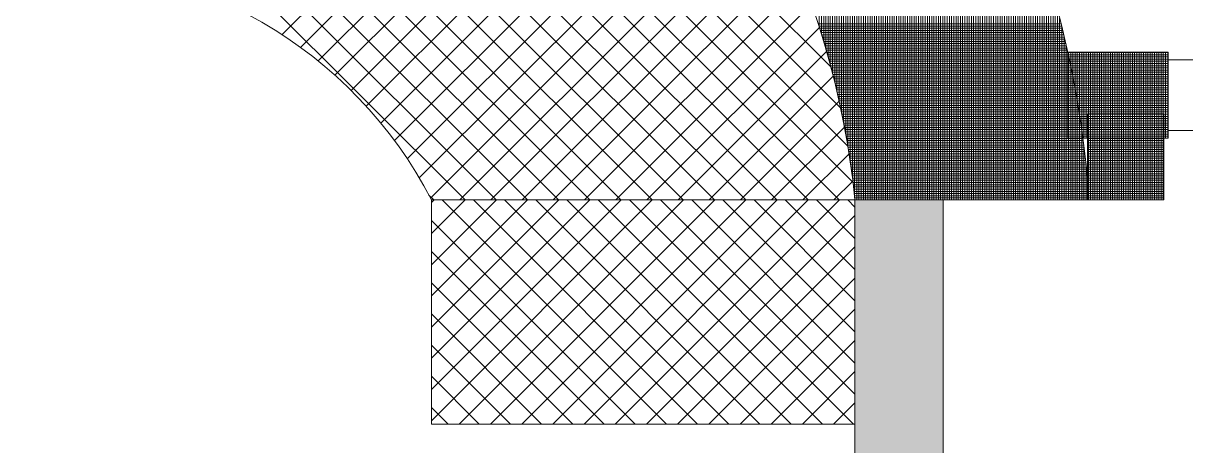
# Model space of a CAD drawing. Header units: inches. Extents: x -675 to 1187, y -924 to 1124.
# Drawn here: x 120.4 to 186.2, y 930.6 to 954.5 of the extents above; entities that cross this region are included whole.
import ezdxf

# ---------------------------------------------------------------- set-up
doc = ezdxf.new("R2010")
doc.units = ezdxf.units.IN
doc.header["$MEASUREMENT"] = 0
for name, color, linetype, lineweight in [('A-Flor-Case', 7, 'Continuous', 20), ('A-Flor-Case-hatch', 50, 'Continuous', 9), ('A-Wall-E', 50, 'Continuous', 9), ('Base_dwg', 8, 'Continuous', 9), ('core and shell', 50, 'Continuous', 9)]:
    doc.layers.add(name, color=color, linetype=linetype, lineweight=lineweight)

# ---------------------------------------------------------------- blocks, each defined once
blk = doc.blocks.new('Base_dwg__U293-727867-Level 1 Copy 1')
at = {"layer": 'A-Wall-E'}
blk.add_hatch(color=256, dxfattribs=at).paths.add_polyline_path([(121.509, 0), (120.593, 2.5), (0, 2.5), (0, -2.5), (120.593, -2.5)], flags=0)
at = {"layer": 'A-Wall-E', "flags": 128}
blk.add_lwpolyline([(120.593, 2.5), (0, 2.5), (0, -2.5), (120.593, -2.5)], dxfattribs=at)
blk = doc.blocks.new('Base_dwg-531197-Level 1 Copy 1')
at = {"layer": 'A-Flor-Case-hatch'}
h = blk.add_hatch(dxfattribs=at)
h.set_pattern_fill('FP_7', color=256, style=0, pattern_type=2)
h.set_pattern_definition([(315, (1168.291, 1903.761), (0.883883, 0.883883), []), (45, (1168.291, 1903.761), (-0.883883, 0.883883), [])])
h.paths.add_polyline_path([(1168.291, 1855.761), (1168.291, 1868.468), (1144.291, 1868.468), (1144.291, 1855.761)], flags=0)
at = {"layer": 'A-Flor-Case', "flags": 128}
blk.add_lwpolyline([(1168.291, 1868.468), (1144.291, 1868.468), (1144.291, 1855.761), (1168.291, 1855.761), (1168.291, 1868.468), (1144.291, 1868.468)], dxfattribs=at)
at = {"layer": 'A-Flor-Case'}
for centre, radius, start, end in [((1120.34, 1863.686), 48.189, 5.69455, 89.02903), ((1122.221, 1857.049), 24.849, 27.35656, 92.45545)]:
    blk.add_arc(centre, radius, start, end, dxfattribs=at)
at = {"layer": 'A-Flor-Case-hatch'}
for p, q in [((1122.266, 1911.836), (1165.635, 1868.468)), ((1124.146, 1911.724), (1167.403, 1868.468)), ((1126.11, 1911.528), (1168.182, 1869.456)), ((1121.157, 1911.178), (1163.867, 1868.468)), ((1128.172, 1911.234), (1167.888, 1871.518)), ((1130.35, 1910.824), (1167.478, 1873.696)), ((1132.671, 1910.271), (1166.924, 1876.017)), ((1121.157, 1909.411), (1162.099, 1868.468)), ((1121.157, 1907.643), (1160.332, 1868.468)), ((1121.157, 1905.875), (1158.564, 1868.468)), ((1121.157, 1904.107), (1156.796, 1868.468)), ((1121.157, 1902.339), (1155.028, 1868.468)), ((1121.157, 1900.572), (1153.261, 1868.468)), ((1121.157, 1898.804), (1151.493, 1868.468)), ((1121.157, 1897.036), (1149.725, 1868.468)), ((1135.823, 1877.845), (1155.07, 1897.092)), ((1136.868, 1877.122), (1155.926, 1896.18)), ((1121.157, 1895.268), (1147.957, 1868.468)), ((1137.867, 1876.353), (1156.758, 1895.244)), ((1138.821, 1875.54), (1157.567, 1894.285)), ((1121.157, 1893.501), (1146.19, 1868.468)), ((1139.73, 1874.681), (1158.353, 1893.303)), ((1140.595, 1873.778), (1159.115, 1892.298)), ((1141.415, 1872.83), (1159.854, 1891.269)), ((1142.19, 1871.838), (1160.569, 1890.216)), ((1142.919, 1870.799), (1161.259, 1889.138)), ((1143.601, 1869.713), (1161.924, 1888.036)), ((1144.234, 1868.578), (1162.564, 1886.908)), ((1145.891, 1868.468), (1163.178, 1885.755)), ((1147.659, 1868.468), (1163.766, 1884.575)), ((1149.427, 1868.468), (1164.327, 1883.367)), ((1151.195, 1868.468), (1164.859, 1882.132)), ((1152.962, 1868.468), (1165.362, 1880.867)), ((1154.73, 1868.468), (1165.835, 1879.572)), ((1156.498, 1868.468), (1166.277, 1878.246)), ((1158.266, 1868.468), (1166.685, 1876.887)), ((1160.033, 1868.468), (1167.06, 1875.494)), ((1161.801, 1868.468), (1167.398, 1874.064)), ((1163.569, 1868.468), (1167.698, 1872.597)), ((1165.337, 1868.468), (1167.957, 1871.088)), ((1167.104, 1868.468), (1168.172, 1869.536)), ((1144.146, 1868.743), (1144.422, 1868.468))]:
    blk.add_line(p, q, dxfattribs=at)
at = {"layer": 'core and shell'}
for p, q in [((1166.27, 1878.266), (1166.27, 1904.492)), ((1166.395, 1877.866), (1166.395, 1904.351)), ((1166.645, 1877.027), (1166.645, 1904.066)), ((1166.895, 1876.127), (1166.895, 1903.778)), ((1167.02, 1875.649), (1167.02, 1903.632)), ((1167.145, 1875.15), (1167.145, 1903.486)), ((1167.27, 1874.628), (1167.27, 1903.338)), ((1167.52, 1873.494), (1167.52, 1903.04)), ((1167.645, 1872.872), (1167.645, 1902.89)), ((1168.02, 1870.669), (1168.02, 1902.433)), ((1168.145, 1869.754), (1168.145, 1902.279)), ((1168.27, 1868.672), (1168.27, 1902.123)), ((1168.395, 1868.468), (1168.395, 1901.967)), ((1168.52, 1868.468), (1168.52, 1901.809)), ((1168.645, 1868.468), (1168.645, 1901.651)), ((1168.77, 1868.468), (1168.77, 1901.491)), ((1169.02, 1868.468), (1169.02, 1901.169)), ((1169.145, 1868.468), (1169.145, 1901.006)), ((1169.27, 1868.468), (1169.27, 1900.842)), ((1169.395, 1868.468), (1169.395, 1900.677)), ((1169.52, 1868.468), (1169.52, 1900.51)), ((1169.645, 1868.468), (1169.645, 1900.343)), ((1169.77, 1868.468), (1169.77, 1900.174)), ((1169.895, 1868.468), (1169.895, 1900.004)), ((1170.145, 1868.468), (1170.145, 1899.661)), ((1170.27, 1868.468), (1170.27, 1899.487)), ((1170.395, 1868.468), (1170.395, 1899.312)), ((1170.52, 1868.468), (1170.52, 1899.136)), ((1170.77, 1868.468), (1170.77, 1898.779)), ((1170.895, 1868.468), (1170.895, 1898.599)), ((1171.02, 1868.468), (1171.02, 1898.417)), ((1171.145, 1868.468), (1171.145, 1898.234)), ((1171.27, 1868.468), (1171.27, 1898.049)), ((1171.395, 1868.468), (1171.395, 1897.863)), ((1171.52, 1868.468), (1171.52, 1897.676)), ((1171.645, 1868.468), (1171.645, 1897.487)), ((1171.77, 1868.468), (1171.77, 1897.297)), ((1171.895, 1868.468), (1171.895, 1897.104)), ((1172.02, 1868.468), (1172.02, 1896.911)), ((1172.145, 1868.468), (1172.145, 1896.716)), ((1172.27, 1868.468), (1172.27, 1896.519)), ((1172.395, 1868.468), (1172.395, 1896.32)), ((1172.52, 1868.468), (1172.52, 1896.12)), ((1172.645, 1868.468), (1172.645, 1895.918)), ((1172.77, 1868.468), (1172.77, 1895.714)), ((1172.895, 1868.468), (1172.895, 1895.509)), ((1173.02, 1868.468), (1173.02, 1895.301)), ((1173.145, 1868.468), (1173.145, 1895.092)), ((1173.27, 1868.468), (1173.27, 1894.881)), ((1173.395, 1868.468), (1173.395, 1894.668)), ((1173.645, 1868.468), (1173.645, 1894.236)), ((1173.77, 1868.468), (1173.77, 1894.017)), ((1173.895, 1868.468), (1173.895, 1893.795)), ((1174.02, 1868.468), (1174.02, 1893.572)), ((1174.145, 1868.468), (1174.145, 1893.346)), ((1174.27, 1868.468), (1174.27, 1893.118)), ((1174.395, 1868.468), (1174.395, 1892.888)), ((1174.52, 1868.468), (1174.52, 1892.656)), ((1174.645, 1868.468), (1174.645, 1892.421)), ((1174.77, 1868.468), (1174.77, 1892.183)), ((1174.895, 1868.468), (1174.895, 1891.943)), ((1175.645, 1868.468), (1175.645, 1890.445)), ((1175.77, 1868.468), (1175.77, 1890.185)), ((1175.895, 1868.468), (1175.895, 1889.922)), ((1176.02, 1868.468), (1176.02, 1889.656)), ((1176.145, 1868.468), (1176.145, 1889.386)), ((1176.27, 1868.468), (1176.27, 1889.113)), ((1176.52, 1868.468), (1176.52, 1888.556)), ((1176.645, 1868.468), (1176.645, 1888.272)), ((1176.77, 1868.468), (1176.77, 1887.983)), ((1176.895, 1868.468), (1176.895, 1887.691)), ((1177.02, 1868.468), (1177.02, 1887.394)), ((1177.145, 1868.468), (1177.145, 1887.093)), ((1177.27, 1868.468), (1177.27, 1886.788)), ((1177.395, 1868.468), (1177.395, 1886.477)), ((1177.52, 1868.468), (1177.52, 1886.162)), ((1177.645, 1868.468), (1177.645, 1885.841)), ((1177.77, 1868.468), (1177.77, 1885.515)), ((1177.895, 1868.468), (1177.895, 1885.183)), ((1178.02, 1868.468), (1178.02, 1884.845)), ((1178.145, 1868.468), (1178.145, 1884.502)), ((1178.27, 1868.468), (1178.27, 1884.151)), ((1178.395, 1868.468), (1178.395, 1883.794)), ((1178.52, 1868.468), (1178.52, 1883.429)), ((1178.645, 1868.468), (1178.645, 1883.057)), ((1178.77, 1868.468), (1178.77, 1882.677)), ((1178.895, 1868.468), (1178.895, 1882.288)), ((1179.02, 1868.468), (1179.02, 1881.889)), ((1179.145, 1868.468), (1179.145, 1881.481)), ((1179.27, 1868.468), (1179.27, 1881.063)), ((1179.395, 1868.468), (1179.395, 1880.633)), ((1179.52, 1868.468), (1179.52, 1880.192)), ((1179.645, 1868.468), (1179.645, 1879.737)), ((1179.77, 1868.468), (1179.77, 1879.267)), ((1179.895, 1868.468), (1179.895, 1878.783)), ((1179.977, 1878.456), (1166.209, 1878.456)), ((1180.008, 1878.331), (1166.249, 1878.331)), ((1180.038, 1878.206), (1166.289, 1878.206)), ((1180.069, 1878.081), (1166.328, 1878.081)), ((1180.099, 1877.956), (1166.367, 1877.956)), ((1180.02, 1868.468), (1180.02, 1878.281)), ((1180.128, 1877.831), (1166.406, 1877.831)), ((1180.158, 1877.706), (1166.444, 1877.706)), ((1180.187, 1877.581), (1166.482, 1877.581)), ((1180.244, 1877.331), (1166.557, 1877.331)), ((1180.145, 1868.468), (1180.145, 1877.76)), ((1180.27, 1868.468), (1180.27, 1877.217)), ((1180.273, 1877.206), (1166.593, 1877.206)), ((1180.301, 1877.081), (1166.63, 1877.081)), ((1180.329, 1876.956), (1166.666, 1876.956)), ((1180.383, 1876.706), (1166.737, 1876.706)), ((1186.041, 1876.706), (1180.354, 1876.706)), ((1186.041, 1876.581), (1180.354, 1876.581)), ((1180.395, 1871.968), (1180.395, 1876.843)), ((1180.395, 1868.468), (1180.395, 1876.651)), ((1180.52, 1871.968), (1180.52, 1876.843)), ((1180.645, 1871.968), (1180.645, 1876.843)), ((1180.77, 1871.968), (1180.77, 1876.843)), ((1180.895, 1871.968), (1180.895, 1876.843)), ((1181.02, 1871.968), (1181.02, 1876.843)), ((1181.145, 1871.968), (1181.145, 1876.843)), ((1181.27, 1871.968), (1181.27, 1876.843)), ((1181.395, 1871.968), (1181.395, 1876.843)), ((1181.52, 1871.968), (1181.52, 1876.843)), ((1181.645, 1871.968), (1181.645, 1876.843)), ((1181.77, 1871.968), (1181.77, 1876.843)), ((1181.895, 1871.968), (1181.895, 1876.843)), ((1182.02, 1871.968), (1182.02, 1876.843)), ((1182.145, 1871.968), (1182.145, 1876.843)), ((1182.27, 1871.968), (1182.27, 1876.843)), ((1182.395, 1871.968), (1182.395, 1876.843)), ((1182.52, 1871.968), (1182.52, 1876.843)), ((1182.645, 1871.968), (1182.645, 1876.843)), ((1182.77, 1871.968), (1182.77, 1876.843)), ((1182.895, 1871.968), (1182.895, 1876.843)), ((1183.02, 1871.968), (1183.02, 1876.843)), ((1183.145, 1871.968), (1183.145, 1876.843)), ((1183.27, 1871.968), (1183.27, 1876.843)), ((1183.395, 1871.968), (1183.395, 1876.843)), ((1183.52, 1871.968), (1183.52, 1876.843)), ((1183.645, 1871.968), (1183.645, 1876.843)), ((1183.77, 1871.968), (1183.77, 1876.843)), ((1183.895, 1871.968), (1183.895, 1876.843)), ((1184.02, 1871.968), (1184.02, 1876.843)), ((1184.145, 1871.968), (1184.145, 1876.843)), ((1184.27, 1871.968), (1184.27, 1876.843)), ((1184.395, 1871.968), (1184.395, 1876.843)), ((1184.52, 1871.968), (1184.52, 1876.843)), ((1184.645, 1871.968), (1184.645, 1876.843)), ((1184.77, 1871.968), (1184.77, 1876.843)), ((1184.895, 1871.968), (1184.895, 1876.843)), ((1185.02, 1871.968), (1185.02, 1876.843)), ((1185.145, 1871.968), (1185.145, 1876.843)), ((1185.27, 1871.968), (1185.27, 1876.843)), ((1185.395, 1871.968), (1185.395, 1876.843)), ((1185.52, 1871.968), (1185.52, 1876.843)), ((1185.645, 1871.968), (1185.645, 1876.843)), ((1185.77, 1871.968), (1185.77, 1876.843)), ((1185.895, 1871.968), (1185.895, 1876.843)), ((1186.02, 1871.968), (1186.02, 1876.843)), ((1180.437, 1876.456), (1166.806, 1876.456)), ((1180.463, 1876.331), (1166.84, 1876.331)), ((1180.49, 1876.206), (1166.874, 1876.206)), ((1180.515, 1876.081), (1166.907, 1876.081)), ((1180.541, 1875.956), (1166.94, 1875.956)), ((1186.041, 1876.456), (1180.354, 1876.456)), ((1186.041, 1876.331), (1180.354, 1876.331)), ((1186.041, 1876.206), (1180.354, 1876.206)), ((1186.041, 1876.081), (1180.354, 1876.081)), ((1186.041, 1875.956), (1180.354, 1875.956)), ((1180.52, 1868.468), (1180.52, 1876.058)), ((1180.566, 1875.831), (1166.973, 1875.831)), ((1180.591, 1875.706), (1167.006, 1875.706)), ((1180.616, 1875.581), (1167.038, 1875.581)), ((1180.641, 1875.456), (1167.069, 1875.456)), ((1180.665, 1875.331), (1167.101, 1875.331)), ((1186.041, 1875.831), (1180.354, 1875.831)), ((1186.041, 1875.706), (1180.354, 1875.706)), ((1186.041, 1875.581), (1180.354, 1875.581)), ((1186.041, 1875.456), (1180.354, 1875.456)), ((1186.041, 1875.331), (1180.354, 1875.331)), ((1180.645, 1868.468), (1180.645, 1875.434)), ((1180.689, 1875.206), (1167.132, 1875.206)), ((1180.713, 1875.081), (1167.162, 1875.081)), ((1180.736, 1874.956), (1167.192, 1874.956)), ((1180.759, 1874.831), (1167.222, 1874.831)), ((1180.782, 1874.706), (1167.252, 1874.706)), ((1180.805, 1874.581), (1167.281, 1874.581)), ((1186.041, 1875.206), (1180.354, 1875.206)), ((1186.041, 1875.081), (1180.354, 1875.081)), ((1186.041, 1874.956), (1180.354, 1874.956)), ((1186.041, 1874.831), (1180.354, 1874.831)), ((1186.041, 1874.706), (1180.354, 1874.706)), ((1186.041, 1874.581), (1180.354, 1874.581)), ((1180.77, 1868.468), (1180.77, 1874.773)), ((1180.827, 1874.456), (1167.31, 1874.456)), ((1180.85, 1874.331), (1167.338, 1874.331)), ((1180.871, 1874.206), (1167.366, 1874.206)), ((1180.914, 1873.956), (1167.422, 1873.956)), ((1186.041, 1874.456), (1180.354, 1874.456)), ((1186.041, 1874.331), (1180.354, 1874.331)), ((1186.041, 1874.206), (1180.354, 1874.206)), ((1186.041, 1874.081), (1180.354, 1874.081)), ((1186.041, 1873.956), (1180.354, 1873.956)), ((1180.895, 1868.468), (1180.895, 1874.068)), ((1180.935, 1873.831), (1167.449, 1873.831)), ((1180.956, 1873.706), (1167.476, 1873.706)), ((1180.977, 1873.581), (1167.502, 1873.581)), ((1180.997, 1873.456), (1167.528, 1873.456)), ((1181.017, 1873.331), (1167.554, 1873.331)), ((1186.041, 1873.831), (1180.354, 1873.831)), ((1186.041, 1873.706), (1180.354, 1873.706)), ((1186.041, 1873.581), (1180.354, 1873.581)), ((1186.041, 1873.456), (1180.354, 1873.456)), ((1186.041, 1873.331), (1180.354, 1873.331)), ((1181.02, 1868.468), (1181.02, 1873.311)), ((1185.791, 1873.331), (1181.476, 1873.331)), ((1181.52, 1868.468), (1181.52, 1873.343)), ((1181.645, 1868.468), (1181.645, 1873.343)), ((1181.77, 1868.468), (1181.77, 1873.343)), ((1181.895, 1868.468), (1181.895, 1873.343)), ((1182.02, 1868.468), (1182.02, 1873.343)), ((1182.145, 1868.468), (1182.145, 1873.343)), ((1182.27, 1868.468), (1182.27, 1873.343)), ((1182.395, 1868.468), (1182.395, 1873.343)), ((1182.52, 1868.468), (1182.52, 1873.343)), ((1182.645, 1868.468), (1182.645, 1873.343)), ((1182.77, 1868.468), (1182.77, 1873.343)), ((1182.895, 1868.468), (1182.895, 1873.343)), ((1183.02, 1868.468), (1183.02, 1873.343)), ((1183.145, 1868.468), (1183.145, 1873.343)), ((1183.27, 1868.468), (1183.27, 1873.343)), ((1183.395, 1868.468), (1183.395, 1873.343)), ((1183.52, 1868.468), (1183.52, 1873.343)), ((1183.645, 1868.468), (1183.645, 1873.343)), ((1183.77, 1868.468), (1183.77, 1873.343)), ((1183.895, 1868.468), (1183.895, 1873.343)), ((1184.02, 1868.468), (1184.02, 1873.343)), ((1184.145, 1868.468), (1184.145, 1873.343)), ((1184.27, 1868.468), (1184.27, 1873.343)), ((1184.395, 1868.468), (1184.395, 1873.343)), ((1184.52, 1868.468), (1184.52, 1873.343)), ((1184.645, 1868.468), (1184.645, 1873.343)), ((1184.77, 1868.468), (1184.77, 1873.343)), ((1184.895, 1868.468), (1184.895, 1873.343)), ((1185.02, 1868.468), (1185.02, 1873.343)), ((1185.145, 1868.468), (1185.145, 1873.343)), ((1185.27, 1868.468), (1185.27, 1873.343)), ((1185.395, 1868.468), (1185.395, 1873.343)), ((1185.52, 1868.468), (1185.52, 1873.343)), ((1185.645, 1868.468), (1185.645, 1873.343)), ((1185.77, 1868.468), (1185.77, 1873.343)), ((1181.037, 1873.206), (1167.579, 1873.206)), ((1181.056, 1873.081), (1167.604, 1873.081)), ((1181.075, 1872.956), (1167.629, 1872.956)), ((1181.094, 1872.831), (1167.653, 1872.831)), ((1181.113, 1872.706), (1167.677, 1872.706)), ((1186.041, 1873.206), (1180.354, 1873.206)), ((1186.041, 1873.081), (1180.354, 1873.081)), ((1186.041, 1872.956), (1180.354, 1872.956)), ((1186.041, 1872.831), (1180.354, 1872.831)), ((1186.041, 1872.706), (1180.354, 1872.706)), ((1185.791, 1873.206), (1181.476, 1873.206)), ((1185.791, 1873.081), (1181.476, 1873.081)), ((1185.791, 1872.956), (1181.476, 1872.956)), ((1185.791, 1872.831), (1181.476, 1872.831)), ((1185.791, 1872.706), (1181.476, 1872.706)), ((1181.131, 1872.581), (1167.701, 1872.581)), ((1181.15, 1872.456), (1167.724, 1872.456)), ((1181.168, 1872.331), (1167.747, 1872.331)), ((1181.203, 1872.081), (1167.792, 1872.081)), ((1181.22, 1871.956), (1167.814, 1871.956)), ((1186.041, 1872.581), (1180.354, 1872.581)), ((1186.041, 1872.456), (1180.354, 1872.456)), ((1186.041, 1872.331), (1180.354, 1872.331)), ((1186.041, 1872.206), (1180.354, 1872.206)), ((1186.041, 1872.081), (1180.354, 1872.081)), ((1181.145, 1868.468), (1181.145, 1872.487)), ((1185.791, 1872.581), (1181.476, 1872.581)), ((1185.791, 1872.456), (1181.476, 1872.456)), ((1185.791, 1872.331), (1181.476, 1872.331)), ((1185.791, 1872.206), (1181.476, 1872.206)), ((1185.791, 1872.081), (1181.476, 1872.081)), ((1185.791, 1871.956), (1181.476, 1871.956)), ((1181.237, 1871.831), (1167.835, 1871.831)), ((1181.253, 1871.706), (1167.857, 1871.706)), ((1181.269, 1871.581), (1167.878, 1871.581)), ((1181.285, 1871.456), (1167.898, 1871.456)), ((1181.301, 1871.331), (1167.918, 1871.331)), ((1181.27, 1868.468), (1181.27, 1871.575)), ((1185.791, 1871.831), (1181.476, 1871.831)), ((1185.791, 1871.706), (1181.476, 1871.706)), ((1185.791, 1871.581), (1181.476, 1871.581)), ((1185.791, 1871.456), (1181.476, 1871.456)), ((1185.791, 1871.331), (1181.476, 1871.331)), ((1181.317, 1871.206), (1167.938, 1871.206)), ((1181.332, 1871.081), (1167.958, 1871.081)), ((1181.347, 1870.956), (1167.977, 1870.956)), ((1181.362, 1870.831), (1167.996, 1870.831)), ((1181.376, 1870.706), (1168.015, 1870.706)), ((1185.791, 1871.206), (1181.476, 1871.206)), ((1185.791, 1871.081), (1181.476, 1871.081)), ((1185.791, 1870.956), (1181.476, 1870.956)), ((1185.791, 1870.831), (1181.476, 1870.831)), ((1185.791, 1870.706), (1181.476, 1870.706)), ((1181.391, 1870.581), (1168.033, 1870.581)), ((1181.405, 1870.456), (1168.051, 1870.456)), ((1181.418, 1870.331), (1168.068, 1870.331)), ((1181.432, 1870.206), (1168.086, 1870.206)), ((1181.445, 1870.081), (1168.103, 1870.081)), ((1181.395, 1868.468), (1181.395, 1870.541)), ((1185.791, 1870.581), (1181.476, 1870.581)), ((1185.791, 1870.456), (1181.476, 1870.456)), ((1185.791, 1870.331), (1181.476, 1870.331)), ((1185.791, 1870.206), (1181.476, 1870.206)), ((1185.791, 1870.081), (1181.476, 1870.081)), ((1181.458, 1869.956), (1168.119, 1869.956)), ((1185.791, 1869.956), (1181.476, 1869.956))]:
    blk.add_line(p, q, dxfattribs=at)
at = {"layer": 'core and shell', "flags": 128}
for points in [[(1175.27, 1868.468), (1175.27, 1891.207), (1159.898, 1891.207), (1159.898, 1910.698)], [(1180.216, 1877.456), (1166.52, 1877.456), (1166.52, 1904.209), (1146.422, 1904.209)], [(1180.41, 1876.581), (1166.77, 1876.581), (1166.77, 1903.922)], [(1180.893, 1874.081), (1167.395, 1874.081), (1167.395, 1903.19)], [(1167.895, 1871.475), (1167.895, 1902.586), (1148.789, 1902.586)], [(1181.185, 1872.206), (1167.77, 1872.206), (1167.77, 1902.739)], [(1168.895, 1868.468), (1168.895, 1901.331), (1150.423, 1901.331)], [(1170.02, 1868.468), (1170.02, 1899.833), (1152.21, 1899.833)], [(1170.645, 1868.468), (1170.645, 1898.958), (1153.175, 1898.958)], [(1173.52, 1868.468), (1173.52, 1894.453), (1157.426, 1894.453)], [(1175.02, 1868.468), (1175.02, 1891.7), (1159.545, 1891.7)], [(1175.145, 1868.468), (1175.145, 1891.455), (1159.722, 1891.455)], [(1175.395, 1868.468), (1175.395, 1890.956), (1160.07, 1890.956)], [(1175.52, 1868.468), (1175.52, 1890.702), (1160.241, 1890.702)], [(1176.395, 1868.468), (1176.395, 1888.836), (1161.448, 1888.836)], [(1186.041, 1876.831), (1180.356, 1876.831), (1166.701, 1876.831)], [(1185.791, 1869.831), (1181.471, 1869.831), (1168.135, 1869.831)], [(1185.791, 1869.706), (1181.476, 1869.706), (1168.151, 1869.706)], [(1185.791, 1869.581), (1181.476, 1869.581), (1168.167, 1869.581)], [(1185.791, 1869.456), (1181.476, 1869.456), (1168.182, 1869.456)], [(1185.791, 1869.331), (1181.476, 1869.331), (1168.197, 1869.331)], [(1168.291, 1868.468), (1181.476, 1868.468), (1181.476, 1869.782)], [(1185.791, 1869.206), (1181.476, 1869.206), (1168.212, 1869.206)], [(1185.791, 1869.081), (1181.476, 1869.081), (1168.226, 1869.081)], [(1185.791, 1868.956), (1181.476, 1868.956), (1168.24, 1868.956)], [(1185.791, 1868.831), (1181.476, 1868.831), (1168.253, 1868.831)], [(1185.791, 1868.706), (1181.476, 1868.706), (1168.267, 1868.706)], [(1185.791, 1868.581), (1181.476, 1868.581), (1168.28, 1868.581)]]:
    blk.add_lwpolyline(points, dxfattribs=at)
for points in [[(1180.354, 1876.843), (1180.354, 1871.968), (1186.041, 1871.968), (1186.041, 1876.843)], [(1188.041, 1872.405), (1186.041, 1872.405), (1186.041, 1876.405), (1188.041, 1876.405)], [(1181.476, 1873.343), (1181.476, 1868.468), (1185.791, 1868.468), (1185.791, 1873.343)]]:
    blk.add_lwpolyline(points, close=True, dxfattribs=at)
at = {"layer": 'core and shell'}
for radius in [61.439, 48.189]:
    blk.add_arc((1120.34, 1863.686), radius, 5.69455, 90, dxfattribs=at)
at = {"rotation": 270}
blk.add_blockref('Base_dwg__U293-727867-Level 1 Copy 1', (1170.791, 1868.468), dxfattribs=at)

msp = doc.modelspace()

# ---------------------------------------------------------------- block references
at = {"layer": 'Base_dwg', "color": 7, "lineweight": 20}
msp.add_blockref('Base_dwg-531197-Level 1 Copy 1', (-1000.794, -923.952), dxfattribs=at)

doc.saveas('drawing.dxf')
